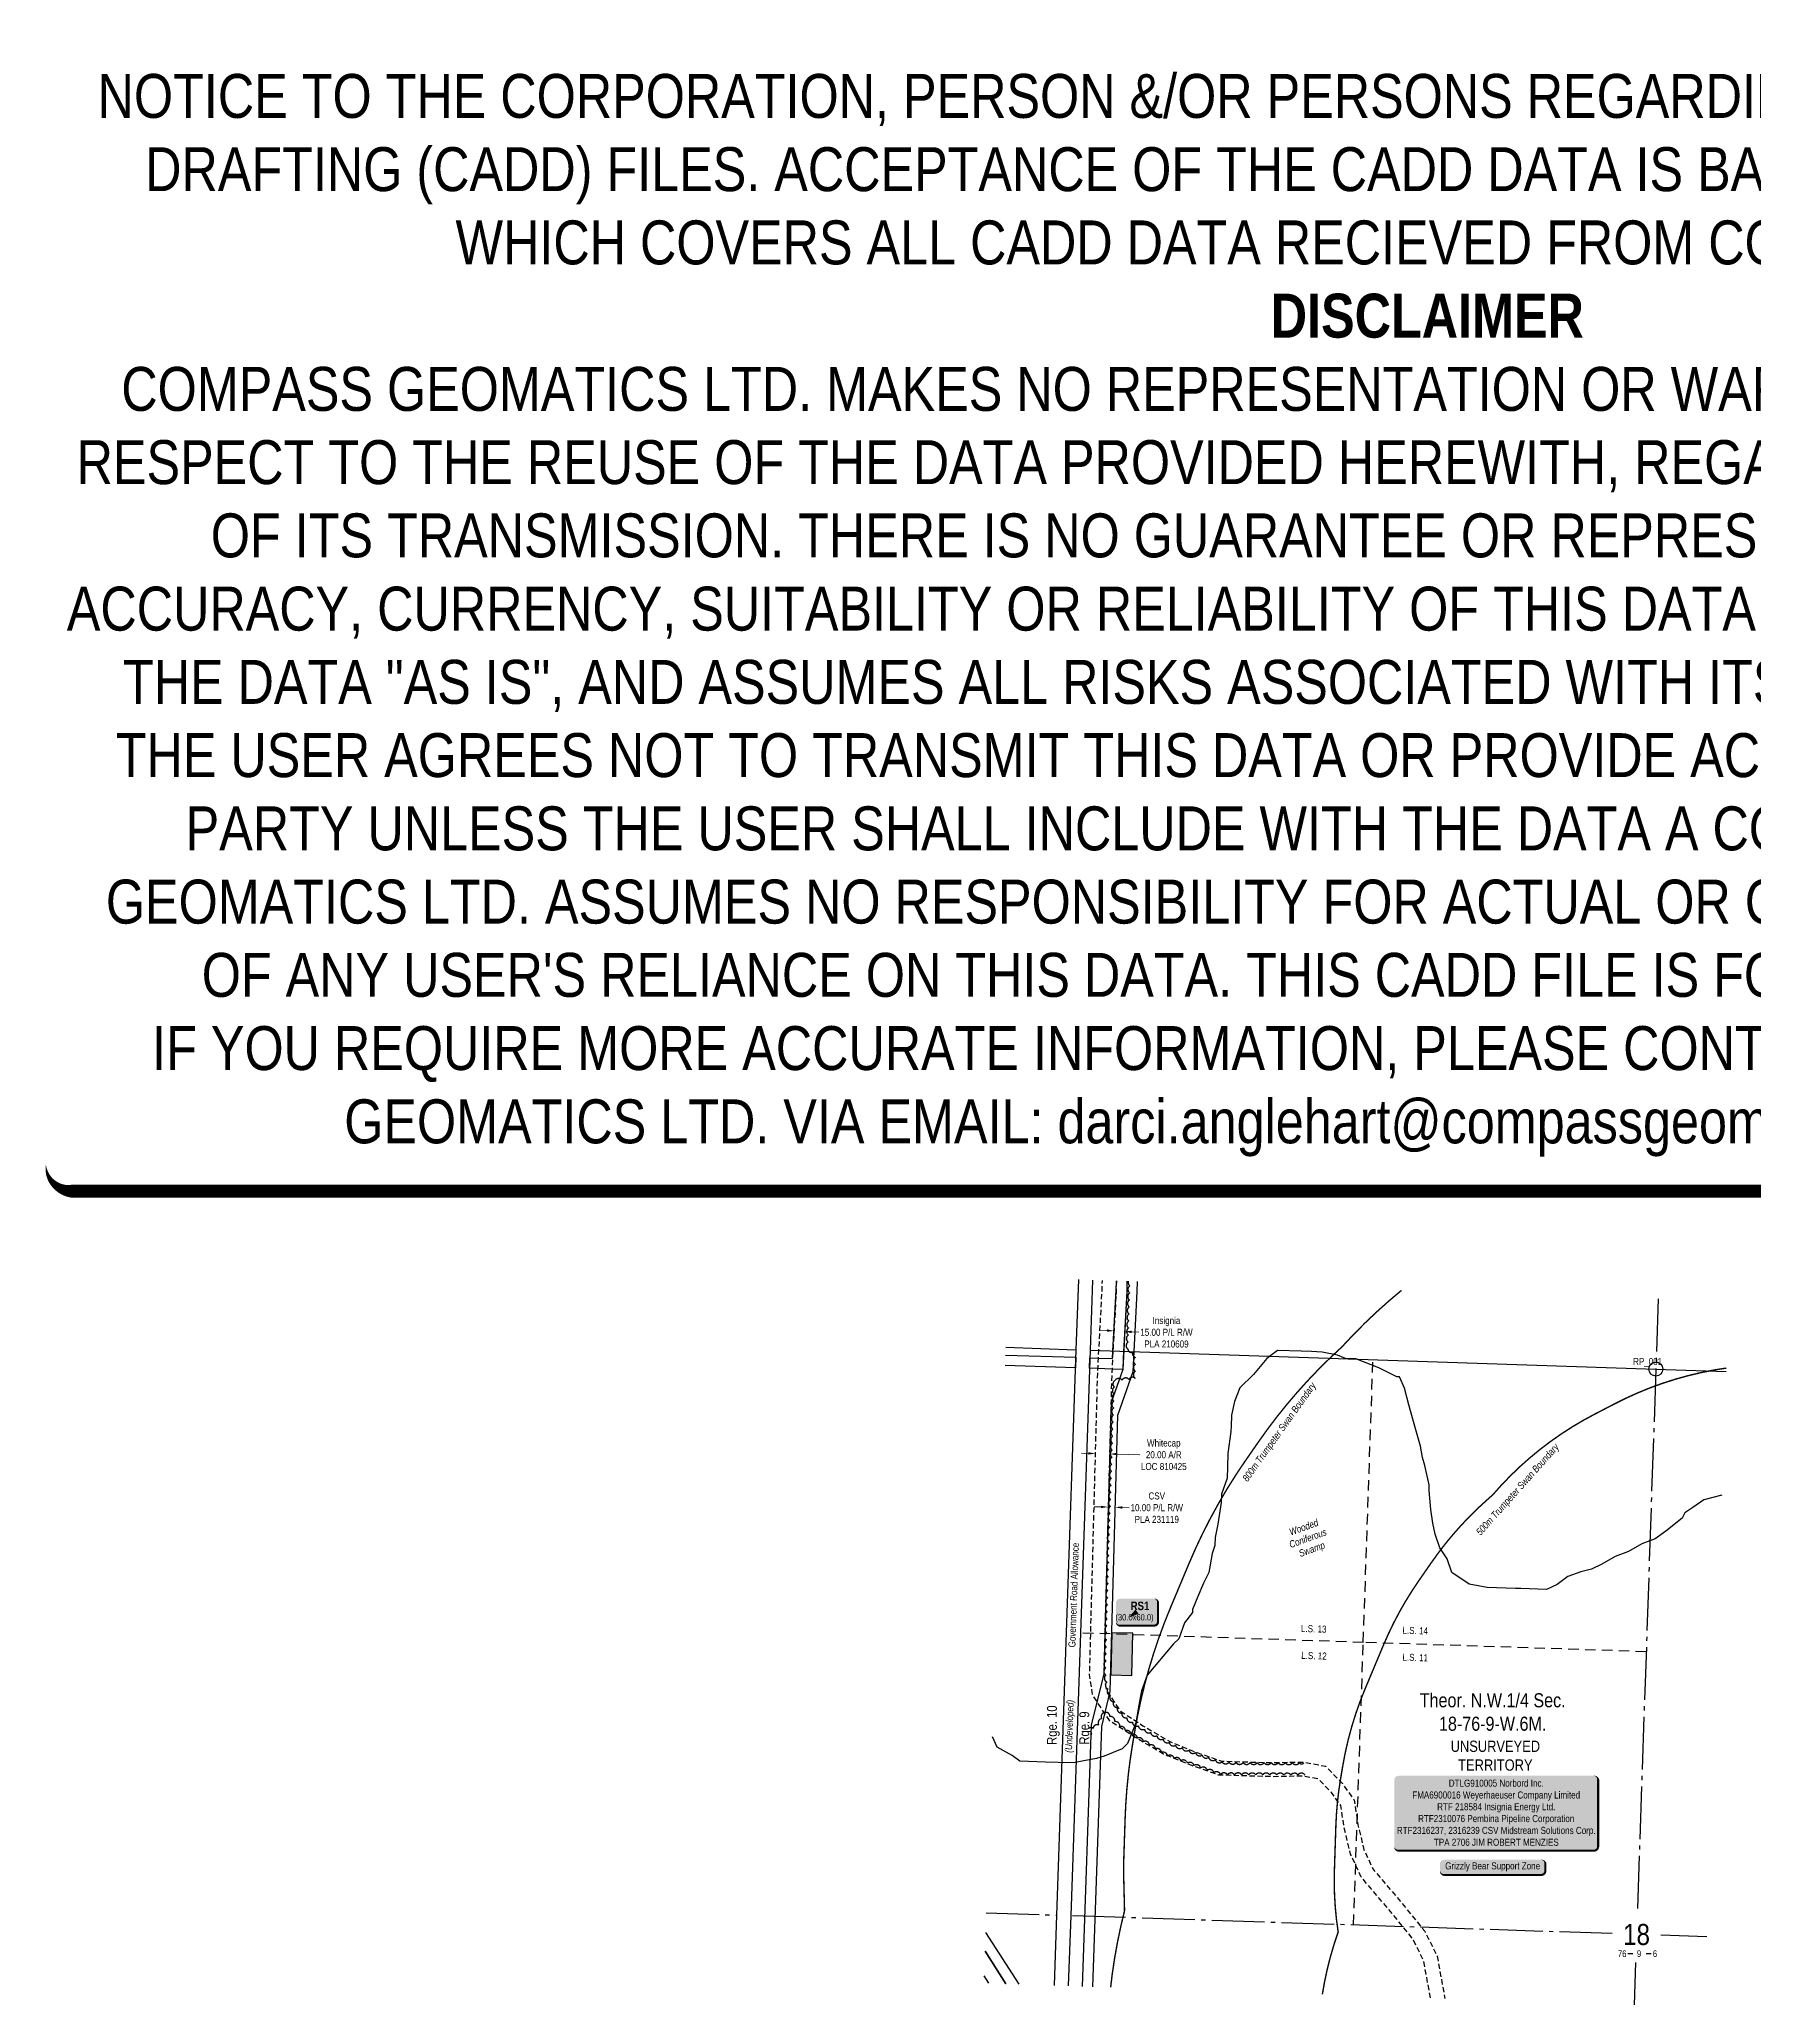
# Model space of a CAD drawing. Extents: x 347493 to 351441, y 6162376 to 6165172.
# Drawn here: x 347493 to 349933, y 6162376 to 6165172 of the extents above; entities that cross this region are included whole.
import ezdxf
from ezdxf.enums import TextEntityAlignment as Align

# ---------------------------------------------------------------- set-up
doc = ezdxf.new("R2010")
doc.units = 0
doc.header["$LTSCALE"] = 3
doc.header["$PDSIZE"] = 0.5
for name, pattern in [('0', [1, 1, 0]), ('DASHDOT2', [12.7, 6.35, -3.175, 0, -3.175]), ('foc-ACCESSROAD', [3.75, 2.5, -1.25]), ('foc-LSD', [8, 5, -3]), ('foc-QUARTERLINE', [33, 25, -3, 2, -3])]:
    doc.linetypes.add(name, pattern=pattern)
doc.layers.get('Defpoints').update_dxf_attribs({"color": 9})
for name, color, linetype in [('10', 1, 'Continuous'), ('35', 37, 'Continuous'), ('9', 3, 'Continuous'), ('AS-WILDLIFE', 131, 'DASHDOT2'), ('AS-WILDLIFE-BLOCK', 131, 'Continuous'), ('C-RW', 13, 'Continuous'), ('C-SYMBOL', 7, 'Continuous'), ('D-TXT', 6, 'Continuous'), ('F-AR', 190, 'foc-ACCESSROAD'), ('F-RW', 190, 'Continuous'), ('L-QSEC', 8, 'foc-QUARTERLINE'), ('L-ROAD-T', 7, 'Continuous'), ('L-SEC', 7, 'Continuous'), ('L-SECLBL', 7, 'Continuous'), ('L-SECQ', 8, 'foc-QUARTERLINE'), ('L-SECTION-LSD', 7, 'foc-LSD'), ('L-UNS-T', 3, 'Continuous'), ('P-TEMP-BLOCKS', 250, 'Continuous'), ('P-TEMP-H', 41, 'Continuous'), ('P-TEMP_LOG DECK', 46, 'Continuous'), ('R- CONC', 8, 'Continuous'), ('T-BUSH', 110, '0'), ('WETLAND', 143, 'Continuous'), ('WETLAND-T', 146, 'Continuous')]:
    doc.layers.add(name, color=color, linetype=linetype)
for name, color, linetype, lineweight in [('C-RW-T', 13, 'Continuous', 9), ('F-RW-T', 190, 'Continuous', 9), ('T-TEXT', 48, 'Continuous', 18)]:
    doc.layers.add(name, color=color, linetype=linetype, lineweight=lineweight)
doc.layers.add('DISCLAIMER', color=7, linetype='Continuous', plot=False)
doc.styles.add('100L', font='ARIALN.TTF', dxfattribs={"height": 11})
doc.styles.add('175L', font='ARIALN.TTF', dxfattribs={"height": 20})
doc.styles.add('240', font='ARIALN.TTF', dxfattribs={"height": 30})
doc.styles.add('80', font='ARIALN.TTF', dxfattribs={"height": 10})
doc.styles.add('80CG', font='ARIALN.TTF', dxfattribs={"height": 10})
doc.styles.add('80L', font='ARIALN.TTF', dxfattribs={"height": 10})
doc.styles.add('80LS', font='ARIALNI.TTF', dxfattribs={"height": 10})
doc.styles.add('BOLD', font='ARIALNB.TTF')
doc.styles.add('SIMPLEX', font='ARIALN.TTF')
doc.dimstyles.new('Compass 5 000', dxfattribs={"dimscale": 5, "dimtxt": 9, "dimasz": 2, "dimexe": 0.2, "dimexo": 0.0625, "dimgap": 0.5, "dimtad": 0, "dimtih": 1, "dimtoh": 1, "dimzin": 0, "dimdsep": 46, "dimtxsty": '80CG', "dimcen": 0.1, "dimse1": 1, "dimse2": 1, "dimclrd": 256, "dimclrt": 256, "dimaunit": 1, "dimadec": 4, "dimazin": 0, "dimtfac": 0.06, "dimtofl": 0, "dimtmove": 0, "dimatfit": 1, "dimfxl": 0.2, "dimtolj": 1, "dimtzin": 0, "dimlwd": -1, "dimarcsym": 0})

# ---------------------------------------------------------------- blocks, each defined once
blk = doc.blocks.new('L-SECLBL')
at = {"layer": '9', "color": 7}
for p, q in [((-5.1, -27.8), (-12.3, -27.8)), ((20.7, -27.8), (13.5, -27.8))]:
    blk.add_line(p, q, dxfattribs=at)
at = {"layer": '10', "color": 2, "style": 'SIMPLEX'}
blk.add_attdef('SEC', text='', height=30, dxfattribs=at).set_placement((0, 0), align=Align.MIDDLE)
at = {"layer": '10', "color": 5, "style": '80L'}
blk.add_attdef('TWP', text='', height=9.5, dxfattribs=at).set_placement((-14.4, -27.4), align=Align.MIDDLE_RIGHT)
blk.add_attdef('RGE', text='', height=9.5, dxfattribs=at).set_placement((3.6, -27.4), align=Align.MIDDLE_CENTER)
blk.add_attdef('MER', text='', height=9.5, dxfattribs=at).set_placement((23.2, -27.4), align=Align.MIDDLE_LEFT)
blk = doc.blocks.new('*U422')
h = blk.add_hatch(color=255)
edge = h.paths.add_edge_path()
edge.add_line((-139, -54), (139, -54))
edge.add_arc((139, -48), 6, 270, 360)
edge.add_line((145, -48), (145, 46.5))
edge.add_arc((139, 46.5), 6, 0, 90)
edge.add_line((139, 52.5), (-139, 52.5))
edge.add_arc((-139, 46.5), 6, 90, 180)
edge.add_line((-145, 46.5), (-145, -48))
edge.add_arc((-139, -48), 6, 180, 270)
at = {"color": 44, "flags": 128}
blk.add_lwpolyline([(-139, -54, 3, 3, 0), (139, -54, 3, 3, 0.414214), (145, -48, 3, 3, 0), (145, 46.5, 3, 0, 0.414214), (139, 52.5, 0, 0, 0), (-139, 52.5, 0, 0, 0.414214), (-145, 46.5, 0, 0, 0), (-145, -48, 0, 3, 0.414214)], format="xyseb", close=True, dxfattribs=at)
at = {"color": 44, "style": '80'}
blk.add_attdef('ENTER_TEXT_001', (-36, -5), '', height=10, dxfattribs=at)
blk = doc.blocks.new('*U427')
h = blk.add_hatch(color=191)
edge = h.paths.add_edge_path()
edge.add_line((-24, -20), (24, -20))
edge.add_arc((24, -14), 6, 270, 360)
edge.add_line((30, -14), (30, 12.5))
edge.add_arc((24, 12.5), 6, 0, 90)
edge.add_line((24, 18.5), (-24, 18.5))
edge.add_arc((-24, 12.5), 6, 90, 180)
edge.add_line((-30, 12.5), (-30, -14))
edge.add_arc((-24, -14), 6, 180, 270)
at = {"color": 250, "flags": 128}
blk.add_lwpolyline([(-24, -20, 3, 3, 0), (24, -20, 3, 3, 0.414214), (30, -14, 3, 3, 0), (30, 12.5, 3, 0, 0.414214), (24, 18.5, 0, 0, 0), (-24, 18.5, 0, 0, 0.414214), (-30, 12.5, 0, 0, 0), (-30, -14, 0, 3, 0.414214)], format="xyseb", close=True, dxfattribs=at)
at = {"flags": 128}
blk.add_lwpolyline([(-11.6, -8.3, 0, 7.5, 0), (0, 0, 0, 0, 0)], format="xyseb", dxfattribs=at)
at = {"color": 250}
for tag, p, height, style in [('TEMP_AREA_W1_001', (-9.2, 2.2), 12, 'BOLD'), ('ENTER_TEXT_001', (-30.7, -12.5), 9, '80')]:
    blk.add_attdef(tag, p, '', height=height, dxfattribs=dict(at, style=style))
blk = doc.blocks.new('*D429')
at = {"layer": 'Defpoints', "color": 0, "transparency": 16777216}
for p in [(348995.9, 6163184.5), (349015.8, 6163184), (349015.2, 6163159.7)]:
    blk.add_point(p, dxfattribs=at)
at = {"layer": 'F-RW-T', "transparency": 16777216}
for p, q in [((348985.2, 6163160.5), (348975.2, 6163160.8)), ((349025.2, 6163159.4), (349058, 6163158.5))]:
    blk.add_line(p, q, dxfattribs=at)
for points in [[(348985.2, 6163162.2), (348985.2, 6163158.8), (348995.2, 6163160.2)], [(349025.2, 6163161.1), (349025.1, 6163157.8), (349015.2, 6163159.7)]]:
    blk.add_solid(points, dxfattribs=at)
at = {"layer": 'F-RW-T', "transparency": 16777216, "insert": (349092.3, 6163158.5), "char_height": 10, "attachment_point": 5, "style": '80CG'}
blk.add_mtext('\\A1;Whitecap\\P20.00 A/R\\PLOC 810425', dxfattribs=at)
blk = doc.blocks.new('*D430')
at = {"layer": 'C-RW-T', "transparency": 16777216}
for p, q in [((349003.2, 6163084.3), (348993.3, 6163084.6)), ((349033.2, 6163083.5), (349043.2, 6163083.2))]:
    blk.add_line(p, q, dxfattribs=at)
for points in [[(349003.3, 6163086), (349003.2, 6163082.7), (349013.2, 6163084.1)], [(349033.3, 6163085.2), (349033.2, 6163081.8), (349023.2, 6163083.8)]]:
    blk.add_solid(points, dxfattribs=at)
at = {"layer": 'Defpoints', "color": 0, "transparency": 16777216}
for p in [(349013.2, 6163084.2), (349023.2, 6163083.9), (349023.2, 6163083.8)]:
    blk.add_point(p, dxfattribs=at)
at = {"layer": 'C-RW-T', "transparency": 16777216, "insert": (349082.3, 6163083.2), "char_height": 10, "attachment_point": 5, "style": '80CG'}
blk.add_mtext('\\A1;CSV\\P10.00 P/L R/W\\PPLA 231119', dxfattribs=at)
blk = doc.blocks.new('*D434')
at = {"layer": 'Defpoints', "color": 0, "transparency": 16777216}
for p in [(349023, 6163362.4), (349038, 6163361.5), (349036.5, 6163333.8)]:
    blk.add_point(p, dxfattribs=at)
at = {"layer": 'F-RW-T', "transparency": 16777216}
for p, q in [((349011.5, 6163335.2), (349001.5, 6163335.8)), ((349046.5, 6163333.3), (349057, 6163332.7))]:
    blk.add_line(p, q, dxfattribs=at)
for points in [[(349011.6, 6163336.9), (349011.4, 6163333.5), (349021.5, 6163334.7)], [(349046.6, 6163335), (349046.4, 6163331.6), (349036.5, 6163333.8)]]:
    blk.add_solid(points, dxfattribs=at)
at = {"layer": 'F-RW-T', "transparency": 16777216, "insert": (349096.1, 6163332.7), "char_height": 10, "attachment_point": 5, "style": '80CG'}
blk.add_mtext('\\A1;Insignia\\P15.00 P/L R/W\\PPLA 210609', dxfattribs=at)
blk = doc.blocks.new('*U443')
h = blk.add_hatch(color=255)
edge = h.paths.add_edge_path()
edge.add_line((-69, -11.5), (69, -11.5))
edge.add_arc((69, -5.5), 6, 270, 360)
edge.add_line((75, -5.5), (75, 4))
edge.add_arc((69, 4), 6, 0, 90)
edge.add_line((69, 10), (-69, 10))
edge.add_arc((-69, 4), 6, 90, 180)
edge.add_line((-75, 4), (-75, -5.5))
edge.add_arc((-69, -5.5), 6, 180, 270)
at = {"color": 131, "flags": 128}
blk.add_lwpolyline([(-69, -11.5, 3, 3, 0), (69, -11.5, 3, 3, 0.414214), (75, -5.5, 3, 3, 0), (75, 4, 3, 0, 0.414214), (69, 10, 0, 0, 0), (-69, 10, 0, 0, 0.414214), (-75, 4, 0, 0, 0), (-75, -5.5, 0, 3, 0.414214)], format="xyseb", close=True, dxfattribs=at)
at = {"color": 131, "style": '80'}
blk.add_attdef('ENTER_TEXT_001', (-36, -5), '', height=10, dxfattribs=at)
blk = doc.blocks.new('Disclaimer_Legal')
at = {"layer": 'DISCLAIMER', "color": 254, "flags": 128}
blk.add_lwpolyline([(-3612.9, -1104.6, 37.5, 37.5, 0), (4096.1, -1104.6, 37.5, 37.5, 0.414214), (4171.1, -1029.6, 37.5, 37.5, 0), (4171.1, 2078.7, 37.5, 0, 0.414214), (4096.1, 2153.7, 0, 0, 0), (-3612.9, 2153.7, 0, 0, 0.414214), (-3687.9, 2078.7, 0, 0, 0), (-3687.9, -1029.6, 0, 37.5, 0.414214)], format="xyseb", close=True, dxfattribs=at)
at = {"layer": 'DISCLAIMER', "color": 254, "insert": (241.6, 533.9), "char_height": 125, "width": 7717.568, "attachment_point": 5, "style": '80'}
blk.add_mtext('NOTICE TO THE CORPORATION, PERSON &/OR PERSONS REGARDING THIS COMPUTER AIDED DESIGN AND DRAFTING (CADD) FILES. ACCEPTANCE OF THE CADD DATA IS BASED ON THE FOLLOWING DISCLAIMER WHICH COVERS ALL CADD DATA RECIEVED FROM COMPASS GEOMATICS LTD.\\P{\\fArial Narrow|b1|i0|c0|p34;DISCLAIMER}\\PCOMPASS GEOMATICS LTD. MAKES NO REPRESENTATION OR WARRANTIES, EXPRESS OR IMPLIED, WITH RESPECT TO THE REUSE OF THE DATA PROVIDED HEREWITH, REGARDLESS OF ITS FORMAT OR THE MEANS OF ITS TRANSMISSION. THERE IS NO GUARANTEE OR REPRESENTATION TO THE USER AS TO THE ACCURACY, CURRENCY, SUITABILITY OR RELIABILITY OF THIS DATA FOR ANY PURPOSE. THE USER ACCEPTS THE DATA "AS IS", AND ASSUMES ALL RISKS ASSOCIATED WITH ITS USE. BY ACCEPTANCE OF THIS DATA, THE USER AGREES NOT TO TRANSMIT THIS DATA OR PROVIDE ACCESS OR ANY PART OF IT TO ANOTHER PARTY UNLESS THE USER SHALL INCLUDE WITH THE DATA A COPY OF THIS DISCLAIMER. COMPASS GEOMATICS LTD. ASSUMES NO RESPONSIBILITY FOR ACTUAL OR CONSEQUENTIAL DAMAGE AS A RESULT OF ANY USER\'S RELIANCE ON THIS DATA. THIS CADD FILE IS FOR ILLUSTRATION PURPOSES ONLY.\\PIF YOU REQUIRE MORE ACCURATE INFORMATION, PLEASE CONTACT DARCI ANGLEHART AT COMPASS GEOMATICS LTD. VIA EMAIL: darci.anglehart@compassgeomatics.ca OR CELL: 506-961-7292', dxfattribs=at)

msp = doc.modelspace()

# ---------------------------------------------------------------- hatches: boundary and pattern name
at = {"layer": 'P-TEMP-H'}
h = msp.add_hatch(color=256, dxfattribs=at)
h.dxf.hatch_style = 1
h.paths.add_polyline_path([(349048.395, 6162904.593), (349018.413, 6162905.404), (349016.79, 6162845.441), (349046.772, 6162844.629)])

# ---------------------------------------------------------------- linework, layer by layer
at = {"layer": '35', "color": 3}
msp.add_circle((349792.112, 6163280.427), 9.997, dxfattribs=at)
at = {"layer": 'F-AR', "flags": 128}
msp.add_lwpolyline([(348989.348, 6162941.22), (348998.293, 6163275.967), (348999.964, 6163306.708), (349004.68, 6163393.467), (349004.966, 6163406.573)], dxfattribs=at)
at = {"layer": 'F-RW'}
for points in [[(349039.93, 6163405.413), (349039.61, 6163390.784), (349034.943, 6163305.544), (349034.364, 6163294.953), (349033.927, 6163279.964), (349018.562, 6163280.471), (348998.574, 6163281.132), (348986.59, 6163281.528), (348987.105, 6163296.515), (348999.388, 6163296.109), (349019.376, 6163295.449), (349019.952, 6163306.043), (349024.663, 6163392.706), (349024.952, 6163405.91)], [(348867.088, 6163300.355), (348967.004, 6163297.18), (348966.49, 6163282.192), (348866.575, 6163285.391)], [(348838.924, 6162479.138), (348885.913, 6162405.273)], [(348838.012, 6162452.54), (348867.697, 6162405.877)], [(348867.697, 6162405.877), (348838.012, 6162452.54)], [(348843.485, 6162406.679), (348836.8, 6162417.188)]]:
    msp.add_lwpolyline(points, dxfattribs=at)
at = {"layer": 'L-QSEC'}
msp.add_line((348839.874, 6162506.827), (348939.777, 6162503.516), dxfattribs=at)
at = {"layer": 'L-SEC'}
for p, q in [((348970.796, 6163407.707), (348967.368, 6163307.79)), ((348990.896, 6163407.04), (348987.468, 6163307.101)), ((348867.459, 6163311.372), (348967.368, 6163307.79)), ((348967.368, 6163307.79), (348939.777, 6162503.515)), ((348987.468, 6163307.101), (348959.877, 6162502.826)), ((348987.468, 6163307.124), (349792.112, 6163280.427)), ((349792.112, 6163280.427), (349892.031, 6163277.112)), ((348939.777, 6162503.515), (348936.351, 6162403.601)), ((348959.877, 6162502.826), (348956.451, 6162402.935))]:
    msp.add_line(p, q, dxfattribs=at)
at = {"layer": 'L-SECQ'}
for p, q in [((349795.522, 6163380.343), (349792.112, 6163280.427)), ((349792.112, 6163280.427), (349765.697, 6162506.137)), ((348839.868, 6162507.102), (348939.777, 6162503.515)), ((349730.226, 6162477.302), (348959.877, 6162502.826)), ((349864.596, 6162472.849), (349799.453, 6162475.008)), ((349763.311, 6162436.197), (349761.266, 6162376.258))]:
    msp.add_line(p, q, dxfattribs=at)
at = {"layer": 'L-SECTION-LSD'}
for p, q in [((349376.036, 6162891.643), (349389.791, 6163293.775)), ((349362.281, 6162489.493), (349376.036, 6162891.643)), ((349778.393, 6162878.3), (349376.036, 6162891.643))]:
    msp.add_line(p, q, dxfattribs=at)
at = {"layer": 'P-TEMP_LOG DECK'}
msp.add_lwpolyline([(349048.395, 6162904.593), (349018.413, 6162905.404), (349016.79, 6162845.441), (349046.772, 6162844.629)], close=True, dxfattribs=at)
at = {"layer": 'T-BUSH', "flags": 128}
for points in [[(349041.804, 6163405.351, 0.3128118), (349044.009, 6163398.754, 0.52056705), (349043.698, 6163388.762, 0.52056705), (349043.388, 6163378.769, 0.52056705), (349043.077, 6163368.776, 0.52056705), (349042.767, 6163358.784, 0.52056705), (349042.456, 6163348.791, 0.52056705), (349042.146, 6163338.798, 0.52056705), (349041.835, 6163328.805, 0.52056705), (349041.525, 6163318.813, 0.52056705), (349041.215, 6163308.82, 0.52056705), (349048.436, 6163304.561, 0.52056705), (349051.812, 6163297.255, 0.52056705), (349051.739, 6163287.258, 0.52056705), (349051.666, 6163277.261, 0.52056705), (349051.593, 6163267.263, 0.52056705), (349042.843, 6163265.468, 0.52056705), (349032.866, 6163264.834, 0.52056705), (349022.888, 6163264.2, 0.52056705), (349021.891, 6163254.851, 0.52056705), (349021.557, 6163244.859, 0.52056705), (349021.222, 6163234.867, 0.52056705), (349020.888, 6163224.875, 0.52056705), (349020.554, 6163214.883, 0.52056705), (349020.219, 6163204.891, 0.52056705), (349019.885, 6163194.899, 0.52056705), (349019.551, 6163184.907, 0.52056705), (349019.216, 6163174.916, 0.52056705), (349018.882, 6163164.924, 0.52056705), (349018.547, 6163154.932, 0.52056705), (349018.213, 6163144.94, 0.52056705), (349017.879, 6163134.948, 0.52056705), (349017.544, 6163124.956, 0.52056705), (349017.21, 6163114.964, 0.52056705), (349016.875, 6163104.972, 0.52056705), (349016.541, 6163094.98, 0.52056705), (349016.207, 6163084.988, 0.52056705), (349015.872, 6163074.996, 0.52056705), (349015.538, 6163065.004, 0.52056705), (349015.204, 6163055.012, 0.52056705), (349014.869, 6163045.02, 0.52056705), (349014.535, 6163035.028, 0.52056705), (349014.2, 6163025.036, 0.52056705), (349013.875, 6163015.044, 0.52056705), (349013.615, 6163005.05, 0.52056705), (349013.356, 6162995.056, 0.52056705), (349013.096, 6162985.061, 0.52056705), (349012.837, 6162975.067, 0.52056705), (349012.578, 6162965.073, 0.52056705), (349012.318, 6162955.079, 0.52056705), (349012.059, 6162945.085, 0.52056705), (349011.799, 6162935.09, 0.52056705), (349011.54, 6162925.096, 0.52056705), (349011.28, 6162915.102, 0.52056705), (349011.021, 6162905.108, 0.52056705), (349010.761, 6162895.114, 0.52056705), (349010.502, 6162885.12, 0.52056705), (349010.243, 6162875.125, 0.52056705), (349009.983, 6162865.131, 0.52056705), (349009.724, 6162855.137, 0.52056705), (349009.744, 6162845.159, 0.52056705), (349011.187, 6162835.267, 0.52056705), (349012.63, 6162825.374, 0.52056705), (349016.035, 6162816.049, 0.52056705), (349020.635, 6162807.2, 0.52056705), (349026.14, 6162798.87, 0.52056705), (349032.509, 6162791.164, 0.52056705), (349039.761, 6162784.348, 0.52056705), (349047.586, 6162778.137, 0.52056705), (349056.177, 6162773.024, 0.52056705), (349064.881, 6162768.113, 0.52056705), (349073.747, 6162763.493, 0.52056705), (349082.568, 6162758.788, 0.52056705), (349091.355, 6162754.02, 0.52056705), (349100.142, 6162749.251, 0.52056705), (349109.193, 6162745.07, 0.52056705), (349118.589, 6162741.653, 0.52056705), (349127.984, 6162738.235, 0.52056705), (349137.379, 6162734.818, 0.52056705), (349146.775, 6162731.401, 0.52056705), (349156.17, 6162727.983, 0.52056705), (349165.565, 6162724.566, 0.52056705), (349175.052, 6162721.612, 0.52056705), (349185.042, 6162721.216, 0.52056705), (349195.031, 6162720.821, 0.52056705), (349205.026, 6162720.655, 0.52056705), (349215.024, 6162720.617, 0.52056705), (349225.021, 6162720.58, 0.52056705), (349235.019, 6162720.543, 0.52056705), (349245.016, 6162720.506, 0.52056705), (349255.014, 6162720.469, 0.52056705), (349265.011, 6162720.432, 0.52056705), (349275.008, 6162720.395, 0.52056705), (349285.006, 6162720.358, 0.52056705), (349291.473, 6162720.333)], [(349293.006, 6162702.96, 0.52056705), (349283.008, 6162702.996, 0.52056705), (349273.011, 6162703.032, 0.52056705), (349263.013, 6162703.068, 0.52056705), (349253.016, 6162703.104, 0.52056705), (349243.018, 6162703.14, 0.52056705), (349233.021, 6162703.176, 0.52056705), (349223.023, 6162703.212, 0.52056705), (349213.026, 6162703.248, 0.52056705), (349203.028, 6162703.284, 0.52056705), (349193.031, 6162703.32, 0.52056705), (349183.033, 6162703.356, 0.52056705), (349173.036, 6162703.392, 0.52056705), (349163.555, 6162706.369, 0.52056705), (349154.143, 6162709.741, 0.52056705), (349144.732, 6162713.114, 0.52056705), (349135.32, 6162716.486, 0.52056705), (349125.908, 6162719.858, 0.52056705), (349116.497, 6162723.231, 0.52056705), (349107.085, 6162726.603, 0.52056705), (349097.673, 6162729.975, 0.52056705), (349088.993, 6162734.859, 0.52056705), (349080.507, 6162740.145, 0.52056705), (349072.022, 6162745.432, 0.52056705), (349063.392, 6162750.476, 0.52056705), (349054.706, 6162755.426, 0.52056705), (349046.02, 6162760.377, 0.52056705), (349037.701, 6162765.89, 0.52056705), (349029.659, 6162771.83, 0.52056705), (349022.604, 6162778.908, 0.52056705), (349015.581, 6162786.024, 0.52056705), (349008.582, 6162791.93, 0.52056705), (349003.763, 6162783.173, 0.52056705), (348999.7, 6162774.038, 0.52056705), (348991.716, 6162769.294, 0.52056705), (348984.369, 6162766.976, 0.52056705)]]:
    msp.add_lwpolyline(points, format="xyb", dxfattribs=at)

# ---------------------------------------------------------------- block references
at = {"xscale": 0.5, "yscale": 0.5, "zscale": 0.5}
msp.add_blockref('Disclaimer_Legal', (349346.299, 6164085.725), dxfattribs=at)
at = {"layer": 'AS-WILDLIFE-BLOCK'}
ref = msp.add_blockref('*U443', (349560.091, 6162572.374), dxfattribs=at)
ref.add_attrib('ENTER_TEXT_001', 'Grizzly Bear Support Zone', (349492.526, 6162568.756), dxfattribs={"layer": '0', "color": 131, "height": 10, "style": '80'})
at = {"layer": 'L-SECLBL', "xscale": 0.999735, "yscale": 0.999735, "zscale": 0.999735}
msp.add_blockref('L-SECLBL', (349764.674, 6162476.16), dxfattribs=at).add_auto_attribs({'SEC': '18', 'TWP': '76', 'RGE': '9', 'MER': '6'})
at = {"layer": 'P-TEMP-BLOCKS', "xscale": 0.999735, "yscale": 0.999735, "zscale": 0.999735}
msp.add_blockref('*U427', (349054.225, 6162935.363), dxfattribs=at).add_auto_attribs({'TEMP_AREA_W1_001': 'RS1', 'ENTER_TEXT_001': '(30.0x60.0)'})
at = {"layer": 'R- CONC'}
ref = msp.add_blockref('*U422', (349565.104, 6162649.36), dxfattribs=dict(at, xscale=0.999735, yscale=0.999735, zscale=0.999735))
ref.add_attrib('ENTER_TEXT_001', 'DTLG910005 Norbord Inc.', (349497.684, 6162686.389), dxfattribs={"layer": '0', "color": 44, "height": 9.99735, "style": '80'})
ref.add_attrib('ENTER_TEXT_002', 'FMA6900016 Weyerhaeuser Company Limited', (349445.682, 6162669.549), dxfattribs={"layer": '0', "color": 44, "height": 9.99735, "style": '80'})
ref.add_attrib('ENTER_TEXT_003', 'RTF 218584 Insignia Energy Ltd.', (349481.112, 6162652.846), dxfattribs={"layer": '0', "color": 44, "height": 9.99735, "style": '80'})
ref.add_attrib('ENTER_TEXT_004', 'RTF2310076 Pembina Pipeline Corporation', (349453.978, 6162636.006), dxfattribs={"layer": '0', "color": 44, "height": 9.99735, "style": '80'})
ref.add_attrib('ENTER_TEXT_005', 'RTF2316237, 2316239 CSV Midstream Solutions Corp.', (349423.829, 6162619.167), dxfattribs={"layer": '0', "color": 44, "height": 9.99735, "style": '80'})
ref.add_attrib('ENTER_TEXT_006', 'TPA 2706 JIM ROBERT MENZIES', (349476.479, 6162602.327), dxfattribs={"layer": '0', "color": 44, "height": 9.99735, "style": '80'})

# ---------------------------------------------------------------- texts
at = {"layer": '35', "color": 3, "style": '80'}
msp.add_attdef('RP_001', (349759.76, 6163286.18), 'RP', height=9.9973, dxfattribs=at)
at = {"layer": 'AS-WILDLIFE', "char_height": 9.99755, "attachment_point": 5, "style": '240'}
for s, insert, rotation in [('{\\fArial Narrow|b0|i1|c0|p34; 800m Trumpeter Swan Boundary}', (349256.613, 6163188.925), 54.498945), ('{\\fArial Narrow|b0|i1|c0|p34; 500m Trumpeter Swan Boundary}', (349595.314, 6163107.067), 48.239139)]:
    msp.add_mtext_dynamic_manual_height_columns(s, width=172.67706, gutter_width=45, heights=[0], dxfattribs=dict(at, insert=insert, rotation=rotation))
at = {"layer": 'C-SYMBOL', "color": 3, "insert": (349560.068, 6162819.272), "char_height": 19.9947, "width": 207.70083, "attachment_point": 2, "style": '175L'}
msp.add_mtext('Theor. N.W.1/4 Sec. 18-76-9-W.6M.', dxfattribs=at)
at = {"layer": 'D-TXT', "color": 3, "insert": (348926.171, 6162745.854), "char_height": 13.9963, "attachment_point": 1, "rotation": 90, "style": '80L'}
msp.add_mtext_dynamic_manual_height_columns('Rge. 10', width=55.50455, gutter_width=47.487, heights=[0], dxfattribs=at)
at = {"layer": 'L-ROAD-T', "style": '80L'}
msp.add_text('Government Road Allowance', height=9.99755, rotation=88.03639, dxfattribs=at).set_placement((348964.104, 6162958.965), align=Align.MIDDLE_CENTER)
at = {"layer": 'L-UNS-T', "color": 3, "insert": (349563.881, 6162730.404), "char_height": 15.99576, "attachment_point": 5, "style": '80L'}
msp.add_mtext_dynamic_manual_height_columns('UNSURVEYED TERRITORY', width=126.38025, gutter_width=47.487, heights=[0], dxfattribs=at)
at = {"layer": 'WETLAND-T', "insert": (349263.192, 6163050.548), "char_height": 10, "attachment_point": 1, "rotation": 20, "style": '80L'}
msp.add_mtext_dynamic_manual_height_columns('\\pi6.83718;{\\fArial Narrow|b0|i1|c0|p34;Wooded \\P\\pi0.56842;Coniferous \\P\\pi9.16664;Swamp}', width=55.46835, gutter_width=50, heights=[0], dxfattribs=at)

# ---------------------------------------------------------------- dimensions: what is measured, and where the dimension line sits
at = {"layer": 'C-RW-T'}
dim = msp.add_aligned_dim(p1=(349013.25, 6163084.183), p2=(349023.244, 6163083.912), distance=-0.126, text='CSV\\P10.00 P/L R/W\\PPLA 231119', dimstyle='Compass 5 000', dxfattribs=at)
dim.commit()
dim.dimension.update_dxf_attribs({"geometry": '*D430', "text_midpoint": (349082.319, 6163083.245)})
at = {"layer": 'F-RW-T'}
for base, p1, p2, angle, text, picture, middle in [((349036.492, 6163333.839), (349023.013, 6163362.357), (349038.008, 6163361.536), 356.866734, 'Insignia\\P15.00 P/L R/W\\PPLA 210609', '*D434', (349096.071, 6163332.717)), ((349015.187, 6163159.687), (348995.85, 6163184.537), (349015.837, 6163184.003), 358.46926, 'Whitecap\\P20.00 A/R\\PLOC 810425', '*D429', (349092.296, 6163158.544))]:
    dim = msp.add_linear_dim(base=base, p1=p1, p2=p2, angle=angle, text=text, dimstyle='Compass 5 000', dxfattribs=at)
    dim.commit()
    dim.dimension.update_dxf_attribs({"geometry": picture, "text_midpoint": middle, "dimtype": 161})

# ---------------------------------------------------------------- next in the draw order: texts
at = {"layer": 'D-TXT', "color": 3, "insert": (348972.24, 6162746.18), "char_height": 13.9963, "attachment_point": 1, "rotation": 90, "style": '80L', "bg_fill": 3, "box_fill_scale": 1, "bg_fill_color": 256, "bg_fill_transparency": 0}
msp.add_mtext_dynamic_manual_height_columns('Rge. 9', width=63.84417, gutter_width=47.487, heights=[0], dxfattribs=at)
at = {"layer": 'L-SECTION-LSD', "attachment_point": 1, "rotation": 358.100617, "style": '100L', "bg_fill": 3, "box_fill_scale": 1.5, "bg_fill_color": 256, "bg_fill_transparency": 0}
for s, width, insert, char_height in [('\\pi1.88829;L.S. 13', 36.82446, (349285.686, 6162916.612), 9.99735), ('L.S. 14', 36.98839, (349431.944, 6162914.014), 9.9973), ('\\pi2.2271;L.S. 12', 37.10189, (349285.686, 6162878.337), 9.99735), ('L.S. 11', 36.43984, (349431.944, 6162875.74), 9.9973)]:
    msp.add_mtext_dynamic_manual_height_columns(s, width=width, gutter_width=54.985, heights=[0], dxfattribs=dict(at, insert=insert, char_height=char_height))

# ---------------------------------------------------------------- next in the draw order: linework, layer by layer
at = {"layer": 'AS-WILDLIFE', "const_width": 2, "flags": 128}
for points in [[(349016.736, 6162400.937), (349018.756, 6162418.114), (349022.173, 6162441.265), (349026.269, 6162464.306), (349031.04, 6162487.216), (349036.483, 6162509.976), (349035.232, 6162559.327), (349035.272, 6162579.59), (349037.27, 6162640.526), (349038.244, 6162661.689), (349039.778, 6162682.818), (349041.872, 6162703.899), (349044.523, 6162724.917), (349047.73, 6162745.858), (349050.728, 6162763.839), (349054.849, 6162786.533), (349059.623, 6162809.099), (349065.045, 6162831.518), (349071.112, 6162853.771), (349077.817, 6162875.84), (349085.157, 6162897.707), (349093.124, 6162919.352), (349101.712, 6162940.759), (349128.049, 6163003.562), (349137.585, 6163025.385), (349147.767, 6163046.914), (349158.586, 6163068.13), (349170.031, 6163089.015), (349182.093, 6163109.55), (349194.761, 6163129.716), (349208.024, 6163149.496), (349226.234, 6163175.798), (349239.423, 6163194.288), (349253.138, 6163212.392), (349267.367, 6163230.095), (349282.098, 6163247.381), (349297.32, 6163264.238), (349313.019, 6163280.651), (349329.184, 6163296.606), (349345.799, 6163312.09), (349361.873, 6163329.258), (349378.447, 6163345.942), (349395.509, 6163362.128), (349413.043, 6163377.801), (349430.449, 6163392.456)], [(349892.223, 6163281.761), (349875.946, 6163279.221), (349857.411, 6163275.6), (349839.029, 6163271.272), (349820.826, 6163266.245), (349802.828, 6163260.526), (349785.062, 6163254.124), (349767.553, 6163247.047), (349750.328, 6163239.306), (349733.411, 6163230.912), (349706.438, 6163216.926), (349689.927, 6163208.027), (349673.773, 6163198.496), (349657.998, 6163188.349), (349642.627, 6163177.6), (349627.683, 6163166.266), (349613.187, 6163154.364), (349599.161, 6163141.91), (349585.627, 6163128.925), (349572.604, 6163115.426), (349560.111, 6163101.435), (349552.881, 6163095.055), (349540.106, 6163083.385), (349527.742, 6163071.28), (349515.805, 6163058.754), (349504.309, 6163045.822), (349493.267, 6163032.5), (349482.693, 6163018.804), (349472.599, 6163004.751), (349454.617, 6162978.777), (349444.982, 6162964.33), (349435.855, 6162949.557), (349427.246, 6162934.476), (349419.166, 6162919.105), (349411.626, 6162903.463), (349404.632, 6162887.568), (349378.657, 6162825.631), (349371.532, 6162807.675), (349365.105, 6162789.457), (349359.387, 6162771.004), (349354.387, 6162752.344), (349350.111, 6162733.505), (349346.566, 6162714.515), (349343.568, 6162696.533), (349341.117, 6162680.166), (349339.209, 6162663.726), (349337.846, 6162647.231), (349337.03, 6162630.701), (349335.033, 6162569.765), (349334.719, 6162551.679), (349335.091, 6162533.594), (349336.146, 6162515.536), (349337.885, 6162497.531), (349340.303, 6162479.604), (349334.476, 6162462.157), (349329.3, 6162444.505), (349324.781, 6162426.674), (349320.926, 6162408.688), (349317.809, 6162390.957)]]:
    msp.add_lwpolyline(points, dxfattribs=at)
at = {"layer": 'C-RW', "flags": 128}
for points in [[(349039.93, 6163405.413), (349039.61, 6163390.784), (349033.927, 6163279.964), (349017.272, 6163232.832), (349006.825, 6162846.78), (348989.183, 6162773.904), (348976.437, 6162402.272)], [(348991.425, 6162401.776), (349004.119, 6162771.861), (349016.143, 6162821.534), (349026.784, 6163214.739), (349048.792, 6163277.021), (349054.595, 6163390.182), (349054.917, 6163404.916)]]:
    msp.add_lwpolyline(points, dxfattribs=at)
at = {"layer": 'F-AR', "flags": 128}
for points in [[(349024.952, 6163405.91), (349024.663, 6163392.706), (349019.952, 6163306.043), (349018.273, 6163275.156), (349006.825, 6162846.78), (349010.223, 6162824.497), (349029.972, 6162794.301), (349062.709, 6162773.09), (349100.872, 6162750.46), (349139.141, 6162735.133), (349174.225, 6162722.703), (349246.007, 6162720.576), (349291.367, 6162721.486), (349322.249, 6162715.603), (349346.333, 6162690.726), (349363.253, 6162667.076), (349368.404, 6162632.033), (349376.939, 6162596.923), (349389.723, 6162569.319), (349433.866, 6162517.196), (349458.897, 6162486.29), (349463.415, 6162480.721), (349481.148, 6162445.302), (349491.964, 6162385.184)], [(349471.526, 6162385.862), (349461.98, 6162438.926), (349446.51, 6162469.824), (349432.455, 6162487.166), (349418.467, 6162504.441), (349372.717, 6162558.461), (349357.972, 6162590.297), (349348.756, 6162628.209), (349344.175, 6162659.378), (349330.935, 6162677.884), (349312.287, 6162697.146), (349289.679, 6162701.454), (349245.912, 6162700.575), (349170.501, 6162702.81), (349132.083, 6162716.421), (349092.003, 6162732.473), (349052.169, 6162756.093), (349015.553, 6162779.82), (348991.111, 6162817.188), (348986.79, 6162845.53), (348989.348, 6162941.22)]]:
    msp.add_lwpolyline(points, dxfattribs=at)
at = {"layer": 'L-SECTION-LSD'}
msp.add_line((349376.036, 6162891.643), (348973.673, 6162904.986), dxfattribs=at)
at = {"layer": 'WETLAND', "flags": 128}
msp.add_lwpolyline([(349886.063, 6163101.212), (349860.305, 6163094.467), (349844.939, 6163083.352), (349833.475, 6163075.99), (349829.383, 6163068.38), (349806.284, 6163049.816), (349790.97, 6163038.741), (349772.188, 6163031.657), (349753.225, 6163020.724), (349734.469, 6163013.651), (349715.537, 6163002.734), (349700.477, 6162995.545), (349685.608, 6162992.204), (349666.894, 6162985.147), (349651.683, 6162974.131), (349636.659, 6162966.959), (349599.988, 6162968.214), (349592.653, 6162968.465), (349552.314, 6162969.846), (349526.803, 6162974.562), (349501.749, 6162990.801), (349495.181, 6163010.277), (349484.774, 6163026.055), (349478.184, 6163045.584), (349475.113, 6163061.152), (349472.189, 6163080.606), (349469.564, 6163107.841), (349469.866, 6163115.597), (349463.543, 6163143.03), (349460.302, 6163154.823), (349457.207, 6163170.521), (349450.709, 6163194.167), (349447.456, 6163206.005), (349440.941, 6163229.714), (349434.413, 6163253.466), (349427.583, 6163269.409), (349423.874, 6163269.536), (349398.337, 6163282.204), (349365.353, 6163295.138), (349350.504, 6163295.647), (349339.501, 6163299.961), (349317.354, 6163304.658), (349302.501, 6163305.166), (349287.648, 6163305.675), (349254.229, 6163306.82), (349239.023, 6163295.529), (349219.776, 6163272.597), (349200.675, 6163253.624), (349192.712, 6163234.299), (349188.459, 6163214.876), (349188.02, 6163199.257), (349187.801, 6163191.454), (349183.233, 6163160.417), (349182.689, 6163140.978), (349182.255, 6163125.447), (349174.237, 6163102.437), (349173.915, 6163090.822), (349169.381, 6163060.024), (349165.174, 6163040.859), (349164.858, 6163029.298), (349160.869, 6163017.874), (349156.467, 6162991.088), (349148.719, 6162975.986), (349140.878, 6162957.072), (349133.048, 6162938.185), (349132.948, 6162934.36), (349121.572, 6162919.451), (349113.671, 6162896.806), (349106.169, 6162889.434), (349068.542, 6162845.04), (349060.71, 6162822.528), (349056.534, 6162799.93), (349052.364, 6162777.372), (349048.464, 6162766.17), (349040.76, 6162747.564), (349033.323, 6162740.278), (349007.653, 6162729.856), (348996.681, 6162726.466), (348978.452, 6162723.327), (348963.859, 6162720.064), (348942.084, 6162720.81), (348923.938, 6162721.431), (348887.646, 6162722.675), (348876.883, 6162730.571), (348855.278, 6162742.61), (348848.469, 6162757.448)], dxfattribs=at)

# ---------------------------------------------------------------- next in the draw order: texts
at = {"layer": 'T-TEXT', "style": '80LS'}
msp.add_text('(Undeveloped)', height=9.99735, rotation=88.03521, dxfattribs=at).set_placement((348957.925, 6162772.293), align=Align.MIDDLE_CENTER)

doc.saveas('drawing.dxf')
